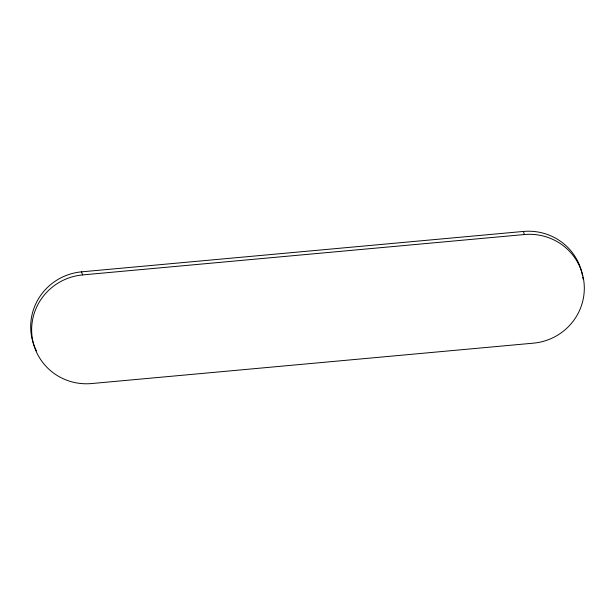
<?xml version="1.0" encoding="UTF-8"?>
<svg xmlns="http://www.w3.org/2000/svg" width="615" height="615" viewBox="0 0 615 615"><rect width="100%" height="100%" fill="white"/><g stroke="black" fill="none" stroke-linecap="round" stroke-linejoin="round"><path stroke-width="0.92" d="M36.4 350.811A55.504 54.451 -17.1 0 1 81.564 271.845L523.411 231.448A55.504 54.451 -17.1 0 1 582.466 275.405M82.518 274.936L524.364 234.538A55.504 54.451 -17.1 0 1 584.127 283.799A55.504 54.451 -17.1 0 1 533.436 343.155L91.589 383.552A55.504 54.451 -17.1 0 1 31.819 334.291A55.504 54.451 -17.1 0 1 82.518 274.936L81.564 271.845M523.411 231.448L524.364 234.538M582.766 277.165A55.504 54.451 -17.1 0 1 583.005 278.933"/></g></svg>
